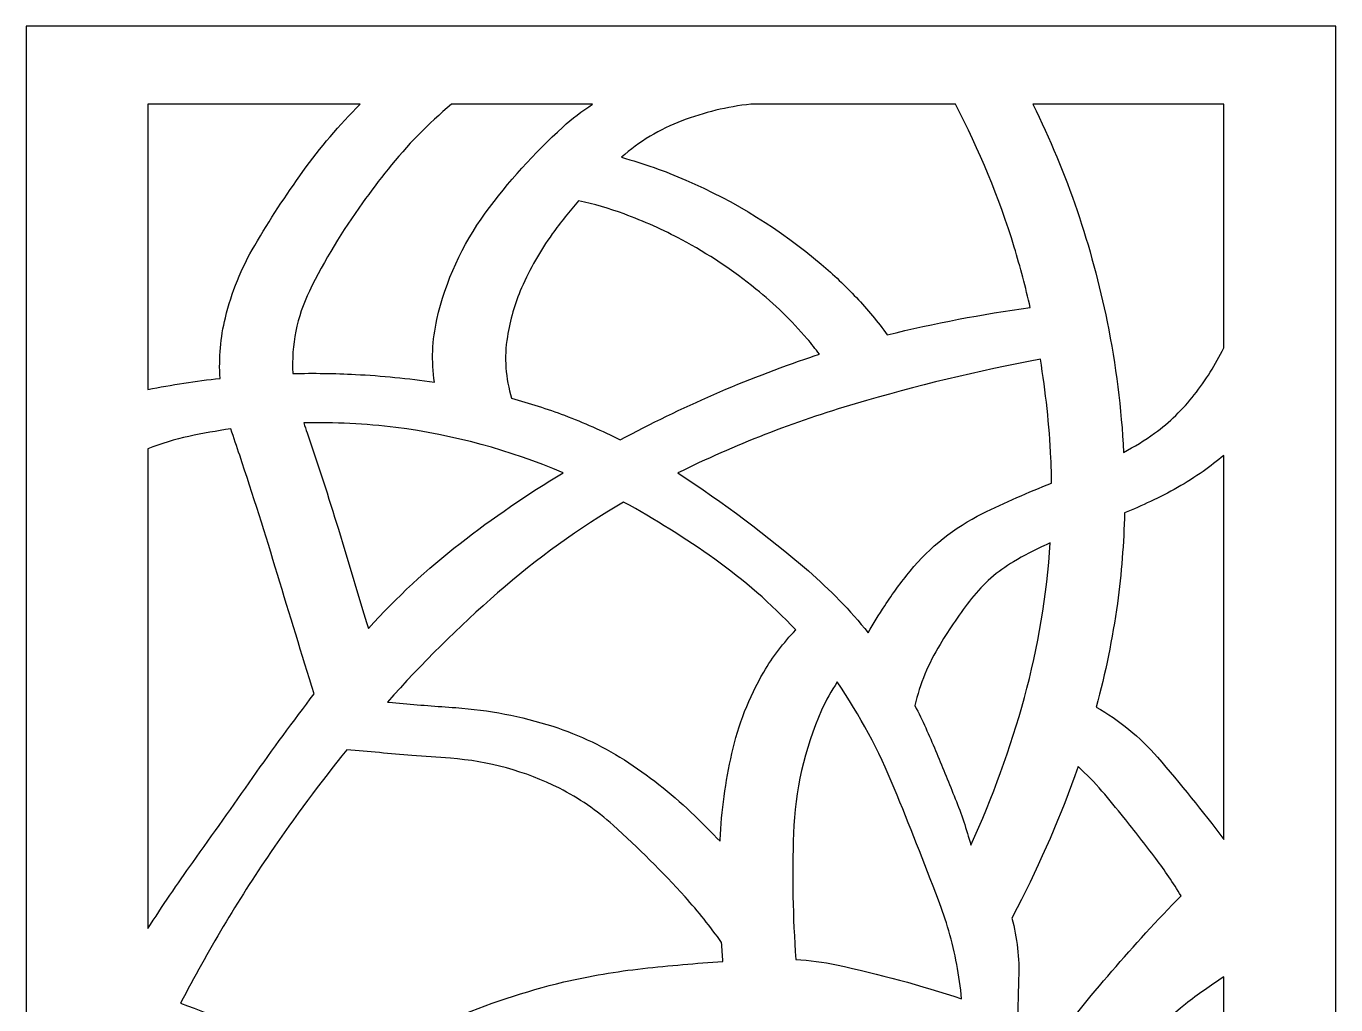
# Model space of a CAD drawing. Header units: centimetres. Extents: x 15.1 to 19.5, y -9 to 9.
# Drawn here: x 15.114 to 19.52, y 5.708 to 9.001 of the extents above; entities that cross this region are included whole.
import ezdxf

# ---------------------------------------------------------------- set-up
doc = ezdxf.new("R2010")
doc.units = ezdxf.units.CM
doc.header["$MEASUREMENT"] = 0
doc.layers.add('layer 1', color=7, linetype='Continuous')

msp = doc.modelspace()

# ---------------------------------------------------------------- linework, layer by layer
at = {"layer": 'layer 1', "color": 250}
for points, knots in [([(15.11351, -9.00021), (15.11351, -9.00021), (15.11351, 9.00077), (15.11351, 9.00077), (15.11351, 9.00077), (15.11351, 9.00077), (15.14583, 9.00077), (15.14583, 9.00077), (15.14583, 9.00077), (15.14583, 9.00077), (19.52045, 9.00077), (19.52045, 9.00077), (19.52045, 9.00077), (19.52045, 9.00077), (19.52045, -9.00019), (19.52045, -9.00019), (19.52045, -9.00019), (19.52045, -9.00019), (15.14583, -9.00019), (15.14583, -9.00019), (15.14583, -9.00019), (15.14583, -9.00019), (15.11351, -9.00019), (15.11351, -9.00019), (15.11351, -9.00019), (15.11351, -9.00019), (15.11351, -9.00021), (15.11351, -9.00021)], [0, 0, 0, 0, 0.125, 0.125, 0.125, 0.125, 0.25, 0.25, 0.25, 0.25, 0.375, 0.375, 0.375, 0.375, 0.5, 0.5, 0.5, 0.5, 0.625, 0.625, 0.625, 0.625, 0.75, 0.75, 0.75, 0.75, 1, 1, 1, 1]), ([(15.52297, 7.77813), (15.52297, 7.77813), (15.52297, 8.73826), (15.52297, 8.73826), (15.52297, 8.73826), (15.52297, 8.73826), (16.23727, 8.73826), (16.23727, 8.73826), (16.23727, 8.73826), (16.16713, 8.66809), (16.10274, 8.59246), (16.04467, 8.51187), (16.04467, 8.51187), (15.98677, 8.43142), (15.93261, 8.34834), (15.88241, 8.26294), (15.88241, 8.26294), (15.83778, 8.18707), (15.80456, 8.10515), (15.78376, 8.01972), (15.78376, 8.01972), (15.76752, 7.953), (15.76154, 7.88411), (15.76594, 7.81563), (15.76594, 7.81563), (15.68448, 7.80675), (15.60337, 7.79419), (15.52297, 7.77813)], [0, 0, 0, 0, 0.125, 0.125, 0.125, 0.125, 0.25, 0.25, 0.25, 0.25, 0.375, 0.375, 0.375, 0.375, 0.5, 0.5, 0.5, 0.5, 0.625, 0.625, 0.625, 0.625, 0.75, 0.75, 0.75, 0.75, 1, 1, 1, 1]), ([(17.01953, 8.73826), (16.98404, 8.71533), (16.9504, 8.68959), (16.91912, 8.66116), (16.91912, 8.66116), (16.82261, 8.5737), (16.73527, 8.47673), (16.65854, 8.37151), (16.65854, 8.37151), (16.58053, 8.26468), (16.52512, 8.14307), (16.49569, 8.01419), (16.49569, 8.01419), (16.47985, 7.94468), (16.47697, 7.87291), (16.48715, 7.80243), (16.48715, 7.80243), (16.39902, 7.8156), (16.31028, 7.82442), (16.2213, 7.82897), (16.2213, 7.82897), (16.15119, 7.83253), (16.08109, 7.83347), (16.01086, 7.83188), (16.01086, 7.83188), (16.00517, 7.92763), (16.02436, 8.02325), (16.06651, 8.10946), (16.06651, 8.10946), (16.11737, 8.21338), (16.17725, 8.3126), (16.24533, 8.40609), (16.24533, 8.40609), (16.27289, 8.44473), (16.30145, 8.48262), (16.33116, 8.51956), (16.33116, 8.51956), (16.39486, 8.5995), (16.46643, 8.67279), (16.54495, 8.73826), (16.54495, 8.73826), (16.54495, 8.73826), (17.01953, 8.73826), (17.01953, 8.73826)], [0, 0, 0, 0, 0.0833333, 0.0833333, 0.0833333, 0.0833333, 0.1666667, 0.1666667, 0.1666667, 0.1666667, 0.25, 0.25, 0.25, 0.25, 0.3333333, 0.3333333, 0.3333333, 0.3333333, 0.4166667, 0.4166667, 0.4166667, 0.4166667, 0.5, 0.5, 0.5, 0.5, 0.5833333, 0.5833333, 0.5833333, 0.5833333, 0.6666667, 0.6666667, 0.6666667, 0.6666667, 0.75, 0.75, 0.75, 0.75, 0.8333333, 0.8333333, 0.8333333, 0.8333333, 1, 1, 1, 1]), ([(18.24046, 8.73826), (18.32114, 8.58429), (18.38743, 8.42316), (18.43832, 8.25694), (18.43832, 8.25694), (18.45868, 8.18982), (18.47668, 8.122), (18.49232, 8.05359), (18.49232, 8.05359), (18.33027, 8.03204), (18.16961, 8.00132), (18.01101, 7.96171), (18.01101, 7.96171), (17.97938, 8.00609), (17.94473, 8.0481), (17.90722, 8.08764), (17.90722, 8.08764), (17.86971, 8.12702), (17.83024, 8.16458), (17.78893, 8.19996), (17.78893, 8.19996), (17.65177, 8.31633), (17.49814, 8.41173), (17.33299, 8.48314), (17.33299, 8.48314), (17.26269, 8.51345), (17.19042, 8.53896), (17.11668, 8.55951), (17.11668, 8.55951), (17.17654, 8.61264), (17.24553, 8.65434), (17.32028, 8.68263), (17.32028, 8.68263), (17.39482, 8.71068), (17.47255, 8.72938), (17.55168, 8.73826), (17.55168, 8.73826), (17.55168, 8.73826), (18.24046, 8.73826), (18.24046, 8.73826)], [0, 0, 0, 0, 0.0909091, 0.0909091, 0.0909091, 0.0909091, 0.1818182, 0.1818182, 0.1818182, 0.1818182, 0.2727273, 0.2727273, 0.2727273, 0.2727273, 0.3636364, 0.3636364, 0.3636364, 0.3636364, 0.4545455, 0.4545455, 0.4545455, 0.4545455, 0.5454545, 0.5454545, 0.5454545, 0.5454545, 0.6363636, 0.6363636, 0.6363636, 0.6363636, 0.7272727, 0.7272727, 0.7272727, 0.7272727, 0.8181818, 0.8181818, 0.8181818, 0.8181818, 1, 1, 1, 1]), ([(19.14334, 7.91788), (19.11595, 7.862), (19.08277, 7.80913), (19.04437, 7.76023), (19.04437, 7.76023), (19.00585, 7.71121), (18.96088, 7.66772), (18.91053, 7.63087), (18.91053, 7.63087), (18.87734, 7.60716), (18.84261, 7.58565), (18.80649, 7.56648), (18.80649, 7.56648), (18.79871, 7.71408), (18.78012, 7.86081), (18.75092, 8.00564), (18.75092, 8.00564), (18.69974, 8.25967), (18.61587, 8.50589), (18.50112, 8.73826), (18.50112, 8.73826), (18.50112, 8.73826), (19.14334, 8.73826), (19.14334, 8.73826), (19.14334, 8.73826), (19.14334, 8.73826), (19.14334, 7.91788), (19.14334, 7.91788)], [0, 0, 0, 0, 0.125, 0.125, 0.125, 0.125, 0.25, 0.25, 0.25, 0.25, 0.375, 0.375, 0.375, 0.375, 0.5, 0.5, 0.5, 0.5, 0.625, 0.625, 0.625, 0.625, 0.75, 0.75, 0.75, 0.75, 1, 1, 1, 1]), ([(17.11255, 7.60822), (17.05165, 7.63928), (16.98909, 7.66698), (16.92522, 7.69124), (16.92522, 7.69124), (16.86671, 7.71316), (16.80712, 7.73225), (16.74678, 7.7485), (16.74678, 7.7485), (16.73693, 7.78199), (16.73072, 7.81642), (16.72801, 7.85112), (16.72801, 7.85112), (16.72537, 7.88602), (16.72699, 7.92101), (16.73272, 7.95544), (16.73272, 7.95544), (16.74137, 8.01213), (16.75749, 8.0674), (16.78046, 8.11997), (16.78046, 8.11997), (16.80819, 8.18417), (16.84293, 8.24511), (16.88392, 8.30171), (16.88392, 8.30171), (16.91157, 8.34048), (16.94121, 8.37776), (16.97248, 8.41348), (16.97248, 8.41348), (17.02455, 8.40217), (17.07571, 8.38725), (17.12573, 8.36883), (17.12573, 8.36883), (17.19232, 8.34423), (17.25713, 8.31516), (17.31976, 8.28184), (17.31976, 8.28184), (17.40793, 8.23458), (17.49153, 8.17914), (17.56933, 8.11623), (17.56933, 8.11623), (17.63163, 8.06569), (17.68935, 8.00976), (17.74173, 7.94896), (17.74173, 7.94896), (17.75609, 7.93206), (17.76978, 7.91457), (17.78291, 7.89676), (17.78291, 7.89676), (17.77338, 7.89377), (17.76386, 7.89063), (17.75434, 7.88746), (17.75434, 7.88746), (17.53289, 7.81279), (17.31822, 7.71938), (17.11255, 7.60824), (17.11255, 7.60824), (17.11255, 7.60824), (17.11255, 7.60822), (17.11255, 7.60822)], [0, 0, 0, 0, 0.0625, 0.0625, 0.0625, 0.0625, 0.125, 0.125, 0.125, 0.125, 0.1875, 0.1875, 0.1875, 0.1875, 0.25, 0.25, 0.25, 0.25, 0.3125, 0.3125, 0.3125, 0.3125, 0.375, 0.375, 0.375, 0.375, 0.4375, 0.4375, 0.4375, 0.4375, 0.5, 0.5, 0.5, 0.5, 0.5625, 0.5625, 0.5625, 0.5625, 0.625, 0.625, 0.625, 0.625, 0.6875, 0.6875, 0.6875, 0.6875, 0.75, 0.75, 0.75, 0.75, 0.8125, 0.8125, 0.8125, 0.8125, 0.875, 0.875, 0.875, 0.875, 1, 1, 1, 1]), ([(17.94685, 6.95977), (17.88595, 7.03488), (17.81853, 7.10439), (17.74548, 7.16753), (17.74548, 7.16753), (17.60661, 7.28741), (17.4598, 7.39757), (17.30581, 7.49726), (17.30581, 7.49726), (17.49783, 7.59195), (17.69768, 7.66992), (17.90309, 7.73018), (17.90309, 7.73018), (18.10823, 7.79036), (18.31624, 7.84057), (18.52625, 7.88055), (18.52625, 7.88055), (18.54453, 7.77013), (18.55633, 7.65858), (18.56166, 7.54675), (18.56166, 7.54675), (18.56301, 7.51896), (18.56383, 7.49112), (18.56419, 7.46331), (18.56419, 7.46331), (18.48515, 7.43226), (18.40747, 7.39798), (18.3312, 7.36045), (18.3312, 7.36045), (18.23726, 7.31418), (18.15436, 7.24826), (18.08817, 7.16713), (18.08817, 7.16713), (18.05762, 7.12976), (18.02899, 7.09081), (18.00243, 7.05044), (18.00243, 7.05044), (17.9829, 7.02082), (17.9644, 6.99064), (17.94685, 6.95977)], [0, 0, 0, 0, 0.0909091, 0.0909091, 0.0909091, 0.0909091, 0.1818182, 0.1818182, 0.1818182, 0.1818182, 0.2727273, 0.2727273, 0.2727273, 0.2727273, 0.3636364, 0.3636364, 0.3636364, 0.3636364, 0.4545455, 0.4545455, 0.4545455, 0.4545455, 0.5454545, 0.5454545, 0.5454545, 0.5454545, 0.6363636, 0.6363636, 0.6363636, 0.6363636, 0.7272727, 0.7272727, 0.7272727, 0.7272727, 0.8181818, 0.8181818, 0.8181818, 0.8181818, 1, 1, 1, 1]), ([(16.26502, 6.97413), (16.26502, 6.97413), (16.25889, 6.99407), (16.25889, 6.99407), (16.25889, 6.99407), (16.25889, 6.99407), (16.2501, 7.02311), (16.2501, 7.02311), (16.2501, 7.02311), (16.2501, 7.02311), (16.22872, 7.09436), (16.22872, 7.09436), (16.22872, 7.09436), (16.22872, 7.09436), (16.20716, 7.16557), (16.20716, 7.16557), (16.20716, 7.16557), (16.20716, 7.16557), (16.18564, 7.23675), (16.18564, 7.23675), (16.18564, 7.23675), (16.18564, 7.23675), (16.16398, 7.30793), (16.16398, 7.30793), (16.16398, 7.30793), (16.13091, 7.41656), (16.09596, 7.52454), (16.05896, 7.63187), (16.05896, 7.63187), (16.05497, 7.64313), (16.05115, 7.65447), (16.04746, 7.6658), (16.04746, 7.6658), (16.15114, 7.66832), (16.25485, 7.6631), (16.35773, 7.65038), (16.35773, 7.65038), (16.55118, 7.62543), (16.74037, 7.5743), (16.91993, 7.49826), (16.91993, 7.49826), (16.79987, 7.42573), (16.68417, 7.34611), (16.5734, 7.26005), (16.5734, 7.26005), (16.46252, 7.17387), (16.35934, 7.07828), (16.26502, 6.97413)], [0, 0, 0, 0, 0.0769231, 0.0769231, 0.0769231, 0.0769231, 0.1538462, 0.1538462, 0.1538462, 0.1538462, 0.2307692, 0.2307692, 0.2307692, 0.2307692, 0.3076923, 0.3076923, 0.3076923, 0.3076923, 0.3846154, 0.3846154, 0.3846154, 0.3846154, 0.4615385, 0.4615385, 0.4615385, 0.4615385, 0.5384615, 0.5384615, 0.5384615, 0.5384615, 0.6153846, 0.6153846, 0.6153846, 0.6153846, 0.6923077, 0.6923077, 0.6923077, 0.6923077, 0.7692308, 0.7692308, 0.7692308, 0.7692308, 0.8461538, 0.8461538, 0.8461538, 0.8461538, 1, 1, 1, 1]), ([(15.52297, 5.96395), (15.52297, 5.96395), (15.52297, 7.57829), (15.52297, 7.57829), (15.52297, 7.57829), (15.56751, 7.5962), (15.61357, 7.61027), (15.66058, 7.62035), (15.66058, 7.62035), (15.70755, 7.63043), (15.75473, 7.63888), (15.80228, 7.64564), (15.80228, 7.64564), (15.81209, 7.61592), (15.82208, 7.58632), (15.83221, 7.55668), (15.83221, 7.55668), (15.87631, 7.4235), (15.91865, 7.28978), (15.95924, 7.1554), (15.95924, 7.1554), (15.99968, 7.02137), (16.04085, 6.8876), (16.08284, 6.75403), (16.08284, 6.75403), (16.01192, 6.66146), (15.94304, 6.56752), (15.87608, 6.47213), (15.87608, 6.47213), (15.80918, 6.37668), (15.74175, 6.2816), (15.67392, 6.18691), (15.67392, 6.18691), (15.62169, 6.11392), (15.5713, 6.03962), (15.52297, 5.96395)], [0, 0, 0, 0, 0.1, 0.1, 0.1, 0.1, 0.2, 0.2, 0.2, 0.2, 0.3, 0.3, 0.3, 0.3, 0.4, 0.4, 0.4, 0.4, 0.5, 0.5, 0.5, 0.5, 0.6, 0.6, 0.6, 0.6, 0.7, 0.7, 0.7, 0.7, 0.8, 0.8, 0.8, 0.8, 1, 1, 1, 1]), ([(19.14334, 6.26399), (19.07225, 6.35903), (18.99778, 6.45137), (18.92002, 6.5409), (18.92002, 6.5409), (18.86147, 6.60831), (18.79193, 6.66528), (18.71434, 6.70935), (18.71434, 6.70935), (18.74523, 6.82412), (18.76896, 6.94073), (18.78537, 7.05849), (18.78537, 7.05849), (18.79909, 7.15945), (18.80711, 7.26111), (18.80946, 7.36299), (18.80946, 7.36299), (18.83892, 7.375), (18.86808, 7.38774), (18.89701, 7.40132), (18.89701, 7.40132), (18.95875, 7.43014), (19.01797, 7.46406), (19.07416, 7.50269), (19.07416, 7.50269), (19.09796, 7.5196), (19.12104, 7.53757), (19.14334, 7.55652), (19.14334, 7.55652), (19.14334, 7.55652), (19.14334, 6.26399), (19.14334, 6.26399)], [0, 0, 0, 0, 0.1111111, 0.1111111, 0.1111111, 0.1111111, 0.2222222, 0.2222222, 0.2222222, 0.2222222, 0.3333333, 0.3333333, 0.3333333, 0.3333333, 0.4444444, 0.4444444, 0.4444444, 0.4444444, 0.5555556, 0.5555556, 0.5555556, 0.5555556, 0.6666667, 0.6666667, 0.6666667, 0.6666667, 0.7777778, 0.7777778, 0.7777778, 0.7777778, 1, 1, 1, 1]), ([(16.37024, 6.7224), (16.37024, 6.7224), (16.33357, 6.72582), (16.33357, 6.72582), (16.33357, 6.72582), (16.33357, 6.72582), (16.32894, 6.72624), (16.32894, 6.72624), (16.32894, 6.72624), (16.44477, 6.85645), (16.5687, 6.97928), (16.69997, 7.09398), (16.69997, 7.09398), (16.83143, 7.2088), (16.97335, 7.31105), (17.12387, 7.39942), (17.12387, 7.39942), (17.22966, 7.34134), (17.33206, 7.27719), (17.43041, 7.20715), (17.43041, 7.20715), (17.52901, 7.13706), (17.6202, 7.05726), (17.70287, 6.96898), (17.70287, 6.96898), (17.68249, 6.9474), (17.66311, 6.92474), (17.64491, 6.90113), (17.64491, 6.90113), (17.62668, 6.87759), (17.61005, 6.85278), (17.5953, 6.82689), (17.5953, 6.82689), (17.5458, 6.74183), (17.50965, 6.64967), (17.48808, 6.55359), (17.48808, 6.55359), (17.46669, 6.458), (17.45343, 6.36064), (17.44859, 6.26275), (17.44859, 6.26275), (17.44859, 6.26275), (17.44841, 6.26022), (17.44841, 6.26022), (17.44841, 6.26022), (17.44841, 6.26022), (17.44838, 6.25804), (17.44838, 6.25804), (17.44838, 6.25804), (17.42042, 6.28694), (17.39193, 6.31543), (17.363, 6.34329), (17.363, 6.34329), (17.29513, 6.40985), (17.22101, 6.46955), (17.14163, 6.52183), (17.14163, 6.52183), (17.06215, 6.57422), (16.97591, 6.61557), (16.88525, 6.64473), (16.88525, 6.64473), (16.77953, 6.67877), (16.67004, 6.69983), (16.55921, 6.70747), (16.55921, 6.70747), (16.49616, 6.7118), (16.43316, 6.7168), (16.37024, 6.7224), (16.37024, 6.7224), (16.37024, 6.7224), (16.37024, 6.7224), (16.37024, 6.7224)], [0, 0, 0, 0, 0.0526316, 0.0526316, 0.0526316, 0.0526316, 0.1052632, 0.1052632, 0.1052632, 0.1052632, 0.1578947, 0.1578947, 0.1578947, 0.1578947, 0.2105263, 0.2105263, 0.2105263, 0.2105263, 0.2631579, 0.2631579, 0.2631579, 0.2631579, 0.3157895, 0.3157895, 0.3157895, 0.3157895, 0.3684211, 0.3684211, 0.3684211, 0.3684211, 0.4210526, 0.4210526, 0.4210526, 0.4210526, 0.4736842, 0.4736842, 0.4736842, 0.4736842, 0.5263158, 0.5263158, 0.5263158, 0.5263158, 0.5789474, 0.5789474, 0.5789474, 0.5789474, 0.6315789, 0.6315789, 0.6315789, 0.6315789, 0.6842105, 0.6842105, 0.6842105, 0.6842105, 0.7368421, 0.7368421, 0.7368421, 0.7368421, 0.7894737, 0.7894737, 0.7894737, 0.7894737, 0.8421053, 0.8421053, 0.8421053, 0.8421053, 0.8947368, 0.8947368, 0.8947368, 0.8947368, 1, 1, 1, 1]), ([(18.29218, 6.24527), (18.29218, 6.24527), (18.28949, 6.2548), (18.28949, 6.2548), (18.28949, 6.2548), (18.2747, 6.30775), (18.25691, 6.35973), (18.2361, 6.41061), (18.2361, 6.41061), (18.2154, 6.4614), (18.19466, 6.5121), (18.1737, 6.56281), (18.1737, 6.56281), (18.15254, 6.61428), (18.12926, 6.66482), (18.10411, 6.71432), (18.10411, 6.71432), (18.12089, 6.78695), (18.14945, 6.85645), (18.18855, 6.92002), (18.18855, 6.92002), (18.22067, 6.97384), (18.25613, 7.02547), (18.29484, 7.07486), (18.29484, 7.07486), (18.33387, 7.12449), (18.38177, 7.16649), (18.43621, 7.19858), (18.43621, 7.19858), (18.47, 7.21886), (18.50487, 7.23732), (18.54072, 7.25365), (18.54072, 7.25365), (18.54691, 7.25648), (18.55321, 7.25929), (18.55939, 7.26206), (18.55939, 7.26206), (18.54825, 7.08601), (18.5192, 6.9115), (18.47264, 6.74139), (18.47264, 6.74139), (18.42618, 6.57131), (18.36579, 6.40541), (18.29218, 6.24527), (18.29218, 6.24527), (18.29218, 6.24527), (18.29218, 6.24527), (18.29218, 6.24527)], [0, 0, 0, 0, 0.0769231, 0.0769231, 0.0769231, 0.0769231, 0.1538462, 0.1538462, 0.1538462, 0.1538462, 0.2307692, 0.2307692, 0.2307692, 0.2307692, 0.3076923, 0.3076923, 0.3076923, 0.3076923, 0.3846154, 0.3846154, 0.3846154, 0.3846154, 0.4615385, 0.4615385, 0.4615385, 0.4615385, 0.5384615, 0.5384615, 0.5384615, 0.5384615, 0.6153846, 0.6153846, 0.6153846, 0.6153846, 0.6923077, 0.6923077, 0.6923077, 0.6923077, 0.7692308, 0.7692308, 0.7692308, 0.7692308, 0.8461538, 0.8461538, 0.8461538, 0.8461538, 1, 1, 1, 1]), ([(18.26144, 5.72808), (18.12321, 5.77341), (17.98273, 5.81137), (17.8404, 5.84187), (17.8404, 5.84187), (17.79532, 5.85144), (17.74949, 5.85752), (17.70334, 5.86), (17.70334, 5.86), (17.69334, 6.00136), (17.69065, 6.14317), (17.69536, 6.28482), (17.69536, 6.28482), (17.7001, 6.42758), (17.73231, 6.56828), (17.79003, 6.699), (17.79003, 6.699), (17.8047, 6.73215), (17.82231, 6.76386), (17.84275, 6.79393), (17.84275, 6.79393), (17.91889, 6.68191), (17.98316, 6.56227), (18.03433, 6.43686), (18.03433, 6.43686), (18.08543, 6.31183), (18.13505, 6.18622), (18.1831, 6.05993), (18.1831, 6.05993), (18.19602, 6.02605), (18.20761, 5.99168), (18.21793, 5.95684), (18.21793, 5.95684), (18.2394, 5.88208), (18.25396, 5.80552), (18.2614, 5.72808), (18.2614, 5.72808), (18.2614, 5.72808), (18.26144, 5.72808), (18.26144, 5.72808)], [0, 0, 0, 0, 0.0909091, 0.0909091, 0.0909091, 0.0909091, 0.1818182, 0.1818182, 0.1818182, 0.1818182, 0.2727273, 0.2727273, 0.2727273, 0.2727273, 0.3636364, 0.3636364, 0.3636364, 0.3636364, 0.4545455, 0.4545455, 0.4545455, 0.4545455, 0.5454545, 0.5454545, 0.5454545, 0.5454545, 0.6363636, 0.6363636, 0.6363636, 0.6363636, 0.7272727, 0.7272727, 0.7272727, 0.7272727, 0.8181818, 0.8181818, 0.8181818, 0.8181818, 1, 1, 1, 1]), ([(16.19282, 6.56592), (16.22917, 6.56281), (16.26551, 6.55954), (16.30196, 6.55617), (16.30196, 6.55617), (16.33839, 6.55274), (16.3748, 6.54968), (16.41121, 6.5468), (16.41121, 6.5468), (16.45455, 6.54344), (16.49788, 6.54017), (16.54124, 6.53708), (16.54124, 6.53708), (16.6688, 6.52771), (16.79331, 6.49359), (16.90778, 6.43647), (16.90778, 6.43647), (16.97311, 6.40293), (17.03388, 6.36109), (17.08846, 6.31198), (17.08846, 6.31198), (17.17332, 6.2357), (17.25407, 6.1551), (17.33062, 6.07058), (17.33062, 6.07058), (17.37464, 6.0219), (17.41574, 5.97049), (17.45364, 5.91687), (17.45364, 5.91687), (17.45486, 5.89576), (17.45628, 5.87463), (17.45777, 5.85346), (17.45777, 5.85346), (17.36798, 5.84723), (17.27838, 5.83919), (17.18893, 5.82961), (17.18893, 5.82961), (17.09933, 5.81989), (17.01048, 5.80488), (16.9227, 5.78464), (16.9227, 5.78464), (16.79204, 5.75288), (16.66425, 5.71025), (16.54061, 5.65727), (16.54061, 5.65727), (16.41459, 5.60319), (16.29315, 5.53928), (16.17728, 5.46606), (16.17728, 5.46606), (16.11592, 5.49957), (16.05364, 5.53132), (15.99047, 5.56115), (15.99047, 5.56115), (15.87346, 5.61654), (15.75432, 5.66729), (15.63327, 5.71315), (15.63327, 5.71315), (15.72373, 5.88791), (15.82461, 6.05705), (15.93541, 6.21959), (15.93541, 6.21959), (16.01654, 6.33851), (16.1024, 6.454), (16.19282, 6.56592), (16.19282, 6.56592), (16.19282, 6.56592), (16.19282, 6.56592), (16.19282, 6.56592)], [0, 0, 0, 0, 0.0555556, 0.0555556, 0.0555556, 0.0555556, 0.1111111, 0.1111111, 0.1111111, 0.1111111, 0.1666667, 0.1666667, 0.1666667, 0.1666667, 0.2222222, 0.2222222, 0.2222222, 0.2222222, 0.2777778, 0.2777778, 0.2777778, 0.2777778, 0.3333333, 0.3333333, 0.3333333, 0.3333333, 0.3888889, 0.3888889, 0.3888889, 0.3888889, 0.4444444, 0.4444444, 0.4444444, 0.4444444, 0.5, 0.5, 0.5, 0.5, 0.5555556, 0.5555556, 0.5555556, 0.5555556, 0.6111111, 0.6111111, 0.6111111, 0.6111111, 0.6666667, 0.6666667, 0.6666667, 0.6666667, 0.7222222, 0.7222222, 0.7222222, 0.7222222, 0.7777778, 0.7777778, 0.7777778, 0.7777778, 0.8333333, 0.8333333, 0.8333333, 0.8333333, 0.8888889, 0.8888889, 0.8888889, 0.8888889, 1, 1, 1, 1]), ([(18.43015, 5.99917), (18.43015, 5.99917), (18.44787, 6.03344), (18.44787, 6.03344), (18.44787, 6.03344), (18.52755, 6.18686), (18.59606, 6.34579), (18.65294, 6.50899), (18.65294, 6.50899), (18.68161, 6.48352), (18.70856, 6.45605), (18.73353, 6.42694), (18.73353, 6.42694), (18.75845, 6.39779), (18.78285, 6.3683), (18.80671, 6.33819), (18.80671, 6.33819), (18.84354, 6.29281), (18.87945, 6.24668), (18.91451, 6.19983), (18.91451, 6.19983), (18.94472, 6.15934), (18.97318, 6.11749), (18.99969, 6.07439), (18.99969, 6.07439), (18.83944, 5.90984), (18.68924, 5.73571), (18.54989, 5.55301), (18.54989, 5.55301), (18.51866, 5.51661), (18.48827, 5.47954), (18.45892, 5.44162), (18.45892, 5.44162), (18.45016, 5.55925), (18.44823, 5.67732), (18.45319, 5.79514), (18.45319, 5.79514), (18.45597, 5.86398), (18.44828, 5.93276), (18.43015, 5.99917)], [0, 0, 0, 0, 0.0909091, 0.0909091, 0.0909091, 0.0909091, 0.1818182, 0.1818182, 0.1818182, 0.1818182, 0.2727273, 0.2727273, 0.2727273, 0.2727273, 0.3636364, 0.3636364, 0.3636364, 0.3636364, 0.4545455, 0.4545455, 0.4545455, 0.4545455, 0.5454545, 0.5454545, 0.5454545, 0.5454545, 0.6363636, 0.6363636, 0.6363636, 0.6363636, 0.7272727, 0.7272727, 0.7272727, 0.7272727, 0.8181818, 0.8181818, 0.8181818, 0.8181818, 1, 1, 1, 1]), ([(19.14334, 5.80116), (19.14334, 5.80116), (19.14334, 4.83084), (19.14334, 4.83084), (19.14334, 4.83084), (18.94406, 4.79092), (18.74721, 4.74031), (18.55357, 4.67899), (18.55357, 4.67899), (18.45931, 4.64859), (18.36587, 4.61599), (18.27331, 4.58105), (18.27331, 4.58105), (18.28626, 4.64483), (18.30371, 4.70775), (18.32545, 4.7691), (18.32545, 4.7691), (18.35113, 4.84003), (18.38273, 4.90885), (18.41979, 4.97461), (18.41979, 4.97461), (18.5178, 5.14872), (18.63228, 5.31307), (18.76163, 5.46536), (18.76163, 5.46536), (18.83781, 5.55508), (18.92277, 5.63697), (19.01518, 5.70992), (19.01518, 5.70992), (19.05633, 5.74241), (19.09919, 5.77283), (19.14334, 5.80116)], [0, 0, 0, 0, 0.1111111, 0.1111111, 0.1111111, 0.1111111, 0.2222222, 0.2222222, 0.2222222, 0.2222222, 0.3333333, 0.3333333, 0.3333333, 0.3333333, 0.4444444, 0.4444444, 0.4444444, 0.4444444, 0.5555556, 0.5555556, 0.5555556, 0.5555556, 0.6666667, 0.6666667, 0.6666667, 0.6666667, 0.7777778, 0.7777778, 0.7777778, 0.7777778, 1, 1, 1, 1])]:
    msp.add_open_spline(points, degree=3, knots=knots, dxfattribs=at)

doc.saveas('drawing.dxf')
